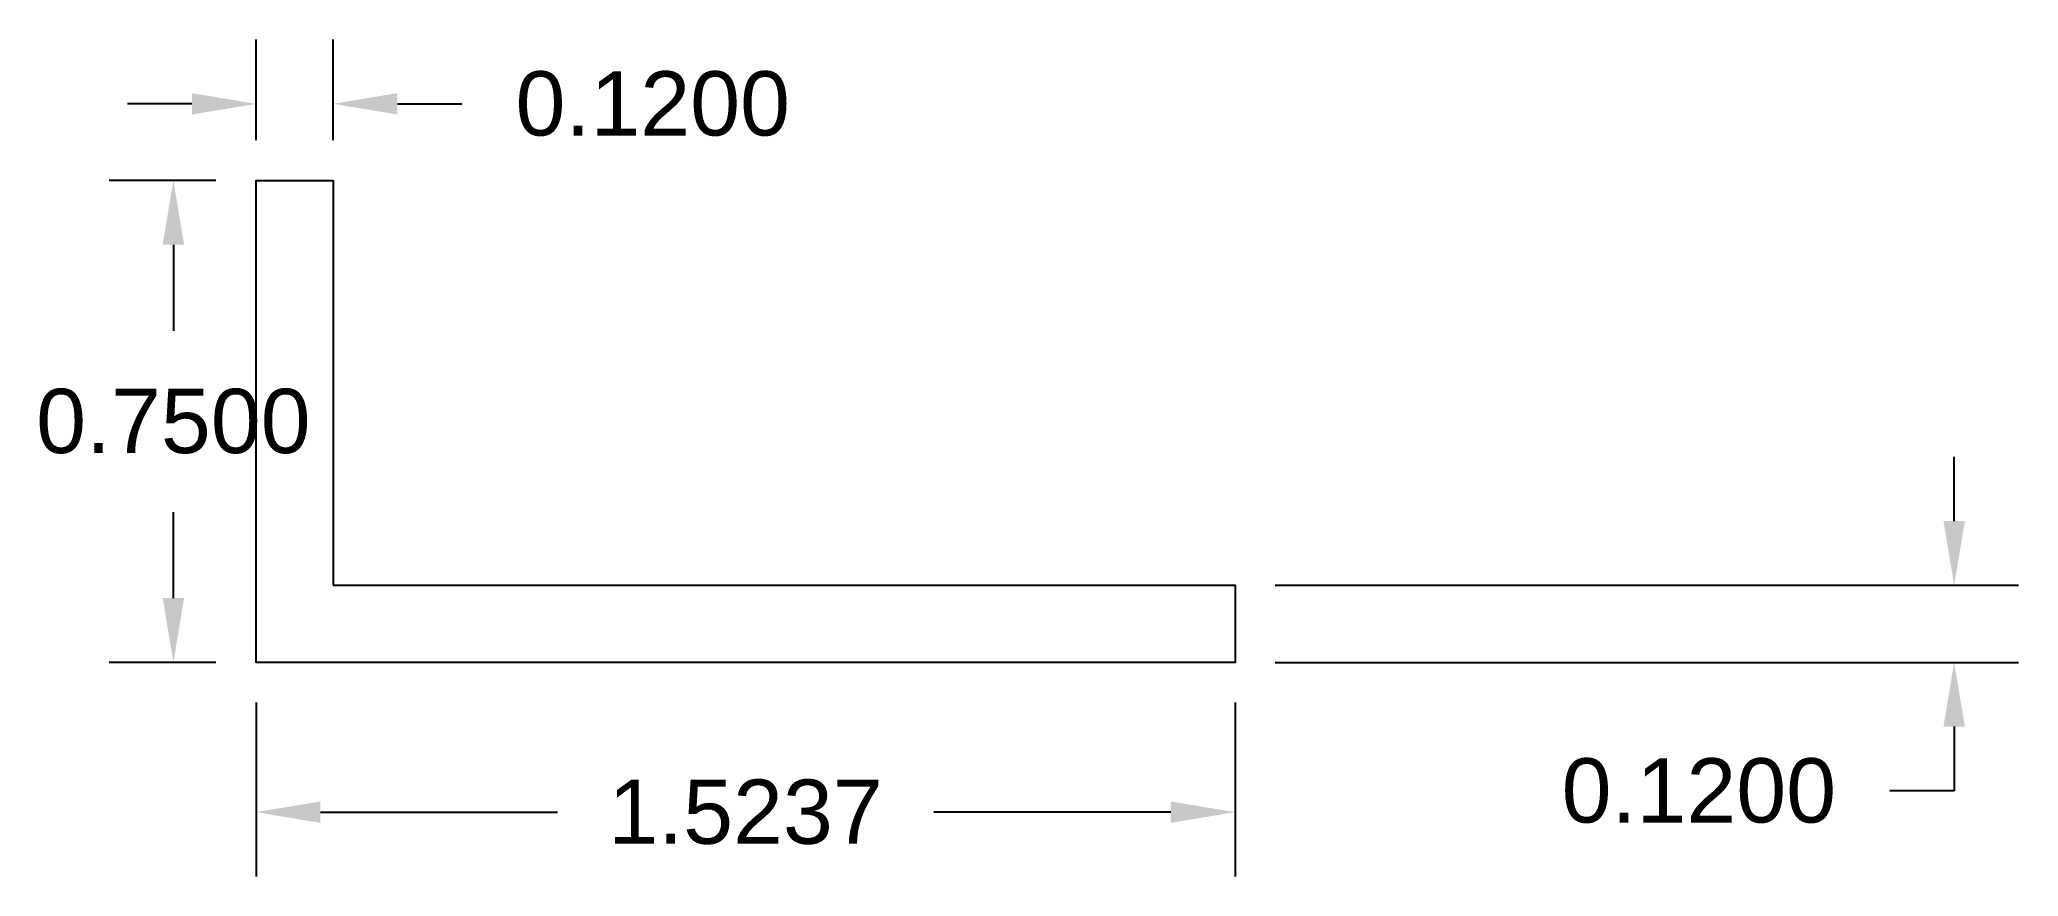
# Model space of a CAD drawing. Header units: metres. Extents: x 9.17 to 12.25, y 10.05 to 11.35.
import ezdxf

# ---------------------------------------------------------------- set-up
doc = ezdxf.new("R2010")
doc.units = ezdxf.units.M
doc.header["$MEASUREMENT"] = 0
doc.layers.add('dim', color=30, linetype='Continuous')
doc.layers.add('Sticla', color=60, linetype='Continuous')
doc.styles.get("Standard").update_dxf_attribs({"font": 'arial.ttf'})
doc.dimstyles.get("Standard").update_dxf_attribs({"dimtxt": 0.1, "dimasz": 0.1, "dimexe": 0.1, "dimexo": 0.0625, "dimgap": 0.09, "dimtad": 0, "dimtih": 1, "dimtoh": 1, "dimdec": 4, "dimzin": 0, "dimdsep": 46, "dimtxsty": 'Standard', "dimcen": 0.09, "dimadec": 0, "dimazin": 0, "dimtfac": 1, "dimtdec": 4, "dimtofl": 0, "dimtmove": 0, "dimatfit": 3, "dimfxl": 1, "dimtolj": 1, "dimtzin": 0, "dimarcsym": 0})

# ---------------------------------------------------------------- blocks, each defined once
blk = doc.blocks.new('*D1')
at = {"layer": 'Defpoints', "color": 0, "transparency": 16777216}
for p in [(9.5049, 11.1317), (9.3761, 10.3817), (9.5049, 10.3817)]:
    blk.add_point(p, dxfattribs=at)
at = {"layer": 'dim', "color": 0, "lineweight": -2, "transparency": 16777216}
for p, q in [((9.4424, 11.1317), (9.2761, 11.1317)), ((9.3761, 11.0317), (9.3761, 10.8978)), ((9.3761, 10.4817), (9.3761, 10.6157)), ((9.4424, 10.3817), (9.2761, 10.3817))]:
    blk.add_line(p, q, dxfattribs=at)
at = {"layer": 'dim', "color": 0, "transparency": 16777216}
for points in [[(9.3594, 11.0317), (9.3927, 11.0317), (9.3761, 11.1317)], [(9.3594, 10.4817), (9.3927, 10.4817), (9.3761, 10.3817)]]:
    blk.add_solid(points, dxfattribs=at)
at = {"layer": 'dim', "color": 0, "transparency": 16777216, "insert": (9.3761, 10.7567), "char_height": 0.1, "attachment_point": 5}
blk.add_mtext('\\A1;0.7500', dxfattribs=at)
blk = doc.blocks.new('*D2')
at = {"layer": 'Defpoints', "color": 0, "transparency": 16777216}
for p in [(9.5049, 10.3817), (11.0286, 10.3817), (11.0286, 10.1486)]:
    blk.add_point(p, dxfattribs=at)
at = {"layer": 'dim', "color": 0, "lineweight": -2, "transparency": 16777216}
for p, q in [((9.5049, 10.3192), (9.5049, 10.0486)), ((11.0286, 10.3192), (11.0286, 10.0486)), ((9.6049, 10.1486), (9.9739, 10.1486)), ((10.9286, 10.1486), (10.5596, 10.1486))]:
    blk.add_line(p, q, dxfattribs=at)
at = {"layer": 'dim', "color": 0, "transparency": 16777216}
for points in [[(9.6049, 10.1652), (9.6049, 10.1319), (9.5049, 10.1486)], [(10.9286, 10.1652), (10.9286, 10.1319), (11.0286, 10.1486)]]:
    blk.add_solid(points, dxfattribs=at)
at = {"layer": 'dim', "color": 0, "transparency": 16777216, "insert": (10.2667, 10.1486), "char_height": 0.1, "attachment_point": 5}
blk.add_mtext('\\A1;1.5237', dxfattribs=at)
blk = doc.blocks.new('*D3')
at = {"layer": 'Defpoints', "color": 0, "transparency": 16777216}
for p in [(11.0286, 10.5017), (11.0286, 10.3817), (12.148, 10.3817)]:
    blk.add_point(p, dxfattribs=at)
at = {"layer": 'dim', "color": 0, "lineweight": -2, "transparency": 16777216}
for p, q in [((12.148, 10.6017), (12.148, 10.7017)), ((11.0911, 10.5017), (12.248, 10.5017)), ((11.0911, 10.3817), (12.248, 10.3817)), ((12.148, 10.2817), (12.148, 10.1817)), ((12.148, 10.1817), (12.048, 10.1817))]:
    blk.add_line(p, q, dxfattribs=at)
at = {"layer": 'dim', "color": 0, "transparency": 16777216}
for points in [[(12.1313, 10.6017), (12.1647, 10.6017), (12.148, 10.5017)], [(12.1313, 10.2817), (12.1647, 10.2817), (12.148, 10.3817)]]:
    blk.add_solid(points, dxfattribs=at)
at = {"layer": 'dim', "color": 0, "transparency": 16777216, "insert": (11.7506, 10.1817), "char_height": 0.1, "attachment_point": 5}
blk.add_mtext('\\A1;0.1200', dxfattribs=at)
blk = doc.blocks.new('*D4')
at = {"layer": 'Defpoints', "color": 0, "transparency": 16777216}
for p in [(9.6249, 11.2509), (9.5049, 11.1317), (9.6249, 11.1317)]:
    blk.add_point(p, dxfattribs=at)
at = {"layer": 'dim', "color": 0, "lineweight": -2, "transparency": 16777216}
for p, q in [((9.5049, 11.1942), (9.5049, 11.3509)), ((9.6249, 11.1942), (9.6249, 11.3509)), ((9.4049, 11.2509), (9.3049, 11.2509)), ((9.7249, 11.2509), (9.8249, 11.2509))]:
    blk.add_line(p, q, dxfattribs=at)
at = {"layer": 'dim', "color": 0, "transparency": 16777216}
for points in [[(9.4049, 11.2676), (9.4049, 11.2343), (9.5049, 11.2509)], [(9.7249, 11.2676), (9.7249, 11.2343), (9.6249, 11.2509)]]:
    blk.add_solid(points, dxfattribs=at)
at = {"layer": 'dim', "color": 0, "transparency": 16777216, "insert": (10.1223, 11.2509), "char_height": 0.1, "attachment_point": 5}
blk.add_mtext('\\A1;0.1200', dxfattribs=at)

msp = doc.modelspace()

# ---------------------------------------------------------------- linework, layer by layer
at = {"layer": 'Sticla'}
msp.add_lwpolyline([(9.62489, 10.50175), (11.0286, 10.50175), (11.0286, 10.38175), (9.62489, 10.38175), (9.50489, 10.38175), (9.50489, 11.13175), (9.62489, 11.13175)], close=True, dxfattribs=at)

# ---------------------------------------------------------------- dimensions: what is measured, and where the dimension line sits
at = {"layer": 'dim'}
for base, p1, p2, picture, middle in [((9.62489, 11.25094), (9.50489, 11.13175), (9.62489, 11.13175), '*D4', (10.12229, 11.25094)), ((11.0286, 10.14858), (9.50489, 10.38175), (11.0286, 10.38175), '*D2', (10.26674, 10.14858))]:
    dim = msp.add_linear_dim(base=base, p1=p1, p2=p2, dimstyle='Standard', dxfattribs=at)
    dim.commit()
    dim.dimension.update_dxf_attribs({"geometry": picture, "text_midpoint": middle})
for base, p1, p2, picture, middle in [((9.37607, 10.38175), (9.50489, 11.13175), (9.50489, 10.38175), '*D1', (9.37607, 10.75675)), ((12.148, 10.38175), (11.0286, 10.50175), (11.0286, 10.38175), '*D3', (11.7506, 10.18175))]:
    dim = msp.add_linear_dim(base=base, p1=p1, p2=p2, angle=90, dimstyle='Standard', dxfattribs=at)
    dim.commit()
    dim.dimension.update_dxf_attribs({"geometry": picture, "text_midpoint": middle})

doc.saveas('drawing.dxf')
